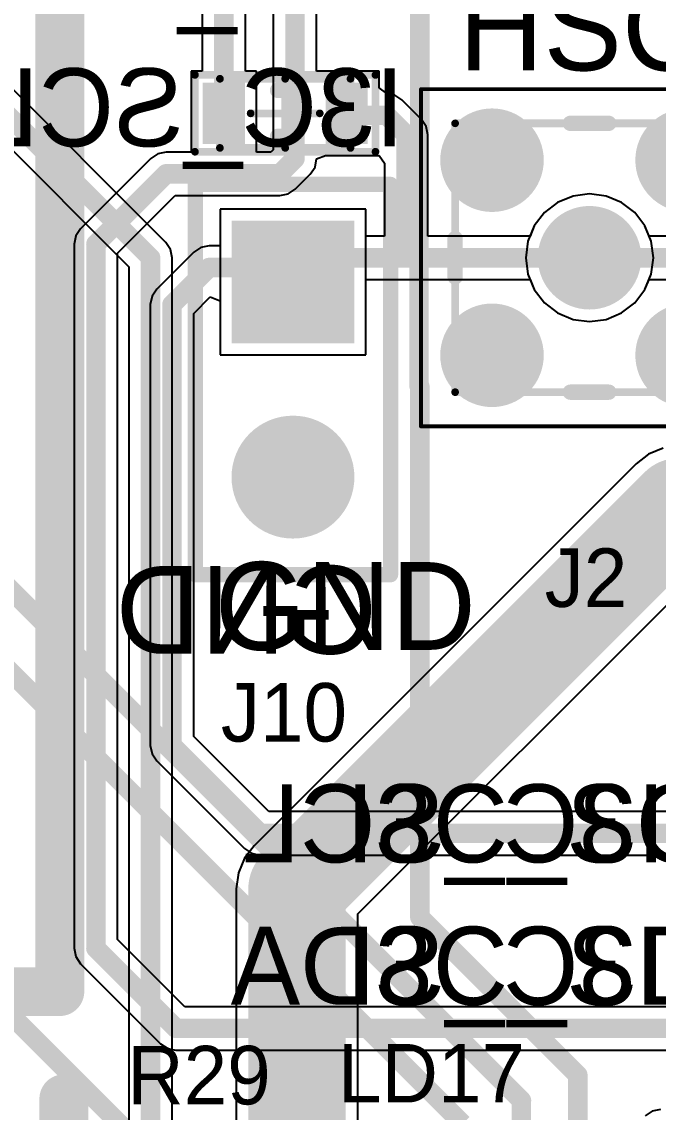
# Model space of a CAD drawing. Header units: millimetres. Extents: x 307 to 423, y 231 to 400.
# Drawn here: x 393.18 to 401.46, y 326.15 to 340.35 of the extents above; entities that cross this region are included whole.
import ezdxf

# ---------------------------------------------------------------- set-up
doc = ezdxf.new("R2010")
doc.units = ezdxf.units.MM
for name, color, linetype in [('BottomLayer', 5, 'Continuous'), ('BottomOverlay', 54, 'Continuous'), ('BottomSolder', 6, 'Continuous'), ('Mechanical13', 56, 'Continuous'), ('Mechanical15', 56, 'Continuous'), ('Mechanical8', 56, 'Continuous'), ('MidLayer1', 16, 'Continuous'), ('MidLayer2', 76, 'Continuous'), ('MultiLayer', 9, 'Continuous'), ('PadHoleLayer', 156, 'Continuous'), ('TopLayer', 1, 'Continuous'), ('TopOverlay', 2, 'Continuous'), ('TopPaste', 8, 'Continuous'), ('TopSolder', 216, 'Continuous')]:
    doc.layers.add(name, color=color, linetype=linetype)

# ---------------------------------------------------------------- blocks, each defined once
blk = doc.blocks.new('CC_NM_0603_396')
at = {"layer": 'Mechanical15', "const_width": 0.1}
for points in [[(1.175, 0.5), (-1.175, 0.5)], [(-1.175, 0.5), (-1.175, -0.5)], [(0, 0.45), (0, -0.45)], [(1.175, 0.5), (1.175, -0.5)], [(0.45, 0), (-0.45, 0)], [(1.175, -0.5), (-1.175, -0.5)]]:
    blk.add_lwpolyline(points, dxfattribs=at)
at = {"layer": 'Mechanical15', "const_width": 0.05}
for points in [[(-1.2, 0.5, 1), (-1.15, 0.5, 1)], [(-1.2, 0.5, 1), (-1.15, 0.5, 1)], [(-0.025, 0.45, 1), (0.025, 0.45, 1)], [(1.15, 0.5, 1), (1.2, 0.5, 1)], [(1.15, 0.5, 1), (1.2, 0.5, 1)], [(-0.475, 0, 1), (-0.425, 0, 1)], [(0.425, 0, 1), (0.475, 0, 1)], [(-0.025, -0.45, 1), (0.025, -0.45, 1)], [(-1.2, -0.5, 1), (-1.15, -0.5, 1)], [(-1.2, -0.5, 1), (-1.15, -0.5, 1)], [(1.15, -0.5, 1), (1.2, -0.5, 1)], [(1.15, -0.5, 1), (1.2, -0.5, 1)]]:
    blk.add_lwpolyline(points, format="xyb", close=True, dxfattribs=at)
at = {"layer": 'Mechanical8', "const_width": 0.1}
for points in [[(0.85, 0.45), (-0.85, 0.45)], [(-0.85, 0.45), (-0.85, -0.45)], [(0.85, 0.45), (0.85, -0.45)], [(0.85, -0.45), (-0.85, -0.45)]]:
    blk.add_lwpolyline(points, dxfattribs=at)
at = {"layer": 'Mechanical8', "const_width": 0.05}
for points in [[(-0.875, 0.45, 1), (-0.825, 0.45, 1)], [(-0.875, 0.45, 1), (-0.825, 0.45, 1)], [(0.825, 0.45, 1), (0.875, 0.45, 1)], [(0.825, 0.45, 1), (0.875, 0.45, 1)], [(-0.875, -0.45, 1), (-0.825, -0.45, 1)], [(-0.875, -0.45, 1), (-0.825, -0.45, 1)], [(0.825, -0.45, 1), (0.875, -0.45, 1)], [(0.825, -0.45, 1), (0.875, -0.45, 1)]]:
    blk.add_lwpolyline(points, format="xyb", close=True, dxfattribs=at)
at = {"layer": 'TopLayer'}
for points in [[(-0.525, -0.4), (-0.525, 0.4), (-1.075, -0.4), (-1.075, 0.4)], [(1.075, -0.4), (1.075, 0.4), (0.525, -0.4), (0.525, 0.4)]]:
    blk.add_solid(points, dxfattribs=at)
at = {"layer": 'TopOverlay', "const_width": 0.2}
for points in [[(0.1, 0.3), (-0.1, 0.3)], [(0.1, -0.3), (-0.1, -0.3)]]:
    blk.add_lwpolyline(points, dxfattribs=at)
at = {"layer": 'TopOverlay', "const_width": 0.1}
for points in [[(-0.15, 0.3, 1), (-0.05, 0.3, 1)], [(0.05, 0.3, 1), (0.15, 0.3, 1)], [(-0.15, -0.3, 1), (-0.05, -0.3, 1)], [(0.05, -0.3, 1), (0.15, -0.3, 1)]]:
    blk.add_lwpolyline(points, format="xyb", close=True, dxfattribs=at)
at = {"layer": 'TopPaste'}
for points in [[(-0.525, -0.4), (-0.525, 0.4), (-1.075, -0.4), (-1.075, 0.4)], [(1.075, -0.4), (1.075, 0.4), (0.525, -0.4), (0.525, 0.4)]]:
    blk.add_solid(points, dxfattribs=at)
at = {"layer": 'TopSolder'}
for points in [[(-0.525, -0.4), (-0.525, 0.4), (-1.075, -0.4), (-1.075, 0.4)], [(1.075, -0.4), (1.075, 0.4), (0.525, -0.4), (0.525, 0.4)]]:
    blk.add_solid(points, dxfattribs=at)
blk = doc.blocks.new('SAMTEC_MMCX_J_P_H_ST_TH1_408')
at = {"layer": 'BottomLayer', "const_width": 0.674}
for points in [[(-1.607, 1.27, 1), (-0.933, 1.27, 1)], [(0.933, 1.27, 1), (1.607, 1.27, 1)], [(-0.337, 0, 1), (0.337, 0, 1)], [(-1.607, -1.27, 1), (-0.933, -1.27, 1)], [(0.933, -1.27, 1), (1.607, -1.27, 1)]]:
    blk.add_lwpolyline(points, format="xyb", close=True, dxfattribs=at)
at = {"layer": 'BottomSolder', "const_width": 0.674}
for points in [[(-1.607, 1.27, 1), (-0.933, 1.27, 1)], [(0.933, 1.27, 1), (1.607, 1.27, 1)], [(-0.337, 0, 1), (0.337, 0, 1)], [(-1.607, -1.27, 1), (-0.933, -1.27, 1)], [(0.933, -1.27, 1), (1.607, -1.27, 1)]]:
    blk.add_lwpolyline(points, format="xyb", close=True, dxfattribs=at)
at = {"layer": 'Mechanical13', "const_width": 0.1}
for points in [[(-1.75, -1.75), (-1.75, 1.75)], [(-1.75, 1.75), (1.75, 1.75)], [(1.75, -1.75), (1.75, 1.75)], [(-1.75, -1.75), (1.75, -1.75)]]:
    blk.add_lwpolyline(points, dxfattribs=at)
at = {"layer": 'Mechanical13', "const_width": 0.05}
for points in [[(-1.775, 1.75, 1), (-1.725, 1.75, 1)], [(-1.775, 1.75, 1), (-1.725, 1.75, 1)], [(1.725, 1.75, 1), (1.775, 1.75, 1)], [(1.725, 1.75, 1), (1.775, 1.75, 1)], [(-1.775, -1.75, 1), (-1.725, -1.75, 1)], [(-1.775, -1.75, 1), (-1.725, -1.75, 1)], [(1.725, -1.75, 1), (1.775, -1.75, 1)], [(1.725, -1.75, 1), (1.775, -1.75, 1)]]:
    blk.add_lwpolyline(points, format="xyb", close=True, dxfattribs=at)
at = {"layer": 'Mechanical15', "const_width": 0.05}
for points in [[(-2.195, -2.195), (-2.195, 2.195)], [(-2.195, 2.195), (2.195, 2.195)], [(2.195, -2.195), (2.195, 2.195)], [(-2.195, -2.195), (2.195, -2.195)]]:
    blk.add_lwpolyline(points, dxfattribs=at)
at = {"layer": 'Mechanical15', "const_width": 0.025}
for points in [[(-2.207, 2.195, 1), (-2.183, 2.195, 1)], [(-2.207, 2.195, 1), (-2.183, 2.195, 1)], [(2.183, 2.195, 1), (2.207, 2.195, 1)], [(2.183, 2.195, 1), (2.207, 2.195, 1)], [(-2.207, -2.195, 1), (-2.183, -2.195, 1)], [(-2.207, -2.195, 1), (-2.183, -2.195, 1)], [(2.183, -2.195, 1), (2.207, -2.195, 1)], [(2.183, -2.195, 1), (2.207, -2.195, 1)]]:
    blk.add_lwpolyline(points, format="xyb", close=True, dxfattribs=at)
at = {"layer": 'MidLayer1', "const_width": 0.674}
for points in [[(-1.607, 1.27, 1), (-0.933, 1.27, 1)], [(0.933, 1.27, 1), (1.607, 1.27, 1)], [(-0.337, 0, 1), (0.337, 0, 1)], [(-1.607, -1.27, 1), (-0.933, -1.27, 1)], [(0.933, -1.27, 1), (1.607, -1.27, 1)]]:
    blk.add_lwpolyline(points, format="xyb", close=True, dxfattribs=at)
at = {"layer": 'MidLayer2', "const_width": 0.674}
for points in [[(-1.607, 1.27, 1), (-0.933, 1.27, 1)], [(0.933, 1.27, 1), (1.607, 1.27, 1)], [(-0.337, 0, 1), (0.337, 0, 1)], [(-1.607, -1.27, 1), (-0.933, -1.27, 1)], [(0.933, -1.27, 1), (1.607, -1.27, 1)]]:
    blk.add_lwpolyline(points, format="xyb", close=True, dxfattribs=at)
at = {"layer": 'MultiLayer', "const_width": 0.674}
for points in [[(-1.607, 1.27, 1), (-0.933, 1.27, 1)], [(0.933, 1.27, 1), (1.607, 1.27, 1)], [(-0.337, 0, 1), (0.337, 0, 1)], [(-1.607, -1.27, 1), (-0.933, -1.27, 1)], [(0.933, -1.27, 1), (1.607, -1.27, 1)]]:
    blk.add_lwpolyline(points, format="xyb", close=True, dxfattribs=at)
at = {"layer": 'PadHoleLayer', "const_width": 0.42}
for points in [[(-1.48, 1.27, 1), (-1.06, 1.27, 1)], [(1.06, 1.27, 1), (1.48, 1.27, 1)], [(-0.21, 0, 1), (0.21, 0, 1)], [(-1.48, -1.27, 1), (-1.06, -1.27, 1)], [(1.06, -1.27, 1), (1.48, -1.27, 1)]]:
    blk.add_lwpolyline(points, format="xyb", close=True, dxfattribs=at)
at = {"layer": 'TopLayer', "const_width": 0.674}
for points in [[(-1.607, 1.27, 1), (-0.933, 1.27, 1)], [(0.933, 1.27, 1), (1.607, 1.27, 1)], [(-0.337, 0, 1), (0.337, 0, 1)], [(-1.607, -1.27, 1), (-0.933, -1.27, 1)], [(0.933, -1.27, 1), (1.607, -1.27, 1)]]:
    blk.add_lwpolyline(points, format="xyb", close=True, dxfattribs=at)
at = {"layer": 'TopOverlay', "const_width": 0.2}
for points in [[(-0.25, 1.75), (0.25, 1.75)], [(-1.75, -0.25), (-1.75, 0.25)], [(1.75, -0.25), (1.75, 0.25)], [(-0.25, -1.75), (0.25, -1.75)]]:
    blk.add_lwpolyline(points, dxfattribs=at)
at = {"layer": 'TopOverlay', "const_width": 0.1}
for points in [[(-0.3, 1.75, 1), (-0.2, 1.75, 1)], [(0.2, 1.75, 1), (0.3, 1.75, 1)], [(-1.8, 0.25, 1), (-1.7, 0.25, 1)], [(1.7, 0.25, 1), (1.8, 0.25, 1)], [(-1.8, -0.25, 1), (-1.7, -0.25, 1)], [(1.7, -0.25, 1), (1.8, -0.25, 1)], [(-0.3, -1.75, 1), (-0.2, -1.75, 1)], [(0.2, -1.75, 1), (0.3, -1.75, 1)]]:
    blk.add_lwpolyline(points, format="xyb", close=True, dxfattribs=at)
at = {"layer": 'TopSolder', "const_width": 0.674}
for points in [[(-1.607, 1.27, 1), (-0.933, 1.27, 1)], [(0.933, 1.27, 1), (1.607, 1.27, 1)], [(-0.337, 0, 1), (0.337, 0, 1)], [(-1.607, -1.27, 1), (-0.933, -1.27, 1)], [(0.933, -1.27, 1), (1.607, -1.27, 1)]]:
    blk.add_lwpolyline(points, format="xyb", close=True, dxfattribs=at)
blk = doc.blocks.new('HEADER_VERT_1X2_M_P2_54_409')
at = {"layer": 'BottomLayer', "const_width": 0.8}
blk.add_lwpolyline([(2.14, 0, 1), (2.94, 0, 1)], format="xyb", close=True, dxfattribs=at)
at = {"layer": 'BottomLayer'}
blk.add_solid([(-0.8, -0.8), (0.8, -0.8), (-0.8, 0.8), (0.8, 0.8)], dxfattribs=at)
at = {"layer": 'BottomSolder', "const_width": 0.8}
blk.add_lwpolyline([(2.14, 0, 1), (2.94, 0, 1)], format="xyb", close=True, dxfattribs=at)
at = {"layer": 'BottomSolder'}
blk.add_solid([(-0.8, -0.8), (0.8, -0.8), (-0.8, 0.8), (0.8, 0.8)], dxfattribs=at)
at = {"layer": 'MidLayer1', "const_width": 0.8}
blk.add_lwpolyline([(2.14, 0, 1), (2.94, 0, 1)], format="xyb", close=True, dxfattribs=at)
at = {"layer": 'MidLayer1'}
blk.add_solid([(-0.8, -0.8), (0.8, -0.8), (-0.8, 0.8), (0.8, 0.8)], dxfattribs=at)
at = {"layer": 'MidLayer2', "const_width": 0.8}
blk.add_lwpolyline([(2.14, 0, 1), (2.94, 0, 1)], format="xyb", close=True, dxfattribs=at)
at = {"layer": 'MidLayer2'}
blk.add_solid([(-0.8, -0.8), (0.8, -0.8), (-0.8, 0.8), (0.8, 0.8)], dxfattribs=at)
at = {"layer": 'MultiLayer', "const_width": 0.8}
blk.add_lwpolyline([(2.14, 0, 1), (2.94, 0, 1)], format="xyb", close=True, dxfattribs=at)
at = {"layer": 'MultiLayer'}
blk.add_solid([(-0.8, -0.8), (0.8, -0.8), (-0.8, 0.8), (0.8, 0.8)], dxfattribs=at)
at = {"layer": 'PadHoleLayer', "const_width": 0.55}
for points in [[(-0.275, 0, 1), (0.275, 0, 1)], [(2.265, 0, 1), (2.815, 0, 1)]]:
    blk.add_lwpolyline(points, format="xyb", close=True, dxfattribs=at)
at = {"layer": 'TopLayer', "const_width": 0.8}
blk.add_lwpolyline([(2.14, 0, 1), (2.94, 0, 1)], format="xyb", close=True, dxfattribs=at)
at = {"layer": 'TopLayer'}
blk.add_solid([(-0.8, -0.8), (0.8, -0.8), (-0.8, 0.8), (0.8, 0.8)], dxfattribs=at)
at = {"layer": 'TopOverlay', "const_width": 0.2}
for points in [[(-1.27, -1.27), (-1.27, 1.27)], [(3.81, 1.27), (-1.27, 1.27)], [(3.81, -1.27), (3.81, 1.27)], [(3.81, -1.27), (-1.27, -1.27)]]:
    blk.add_lwpolyline(points, dxfattribs=at)
at = {"layer": 'TopOverlay', "const_width": 0.1}
for points in [[(-1.32, 1.27, 1), (-1.22, 1.27, 1)], [(-1.32, 1.27, 1), (-1.22, 1.27, 1)], [(3.76, 1.27, 1), (3.86, 1.27, 1)], [(3.76, 1.27, 1), (3.86, 1.27, 1)], [(-1.32, -1.27, 1), (-1.22, -1.27, 1)], [(-1.32, -1.27, 1), (-1.22, -1.27, 1)], [(3.76, -1.27, 1), (3.86, -1.27, 1)], [(3.76, -1.27, 1), (3.86, -1.27, 1)]]:
    blk.add_lwpolyline(points, format="xyb", close=True, dxfattribs=at)
at = {"layer": 'TopSolder', "const_width": 0.8}
blk.add_lwpolyline([(2.14, 0, 1), (2.94, 0, 1)], format="xyb", close=True, dxfattribs=at)
at = {"layer": 'TopSolder'}
blk.add_solid([(-0.8, -0.8), (0.8, -0.8), (-0.8, 0.8), (0.8, 0.8)], dxfattribs=at)

msp = doc.modelspace()

# ---------------------------------------------------------------- linework, layer by layer
at = {"layer": 'BottomLayer'}
for p, q in [((395.056, 337.474), (389.392, 343.138)), ((389.075, 342.656), (394.574, 337.157)), ((400.356, 338.077), (400.156, 337.994)), ((400.571, 338.106), (400.356, 338.077)), ((400.786, 338.077), (400.571, 338.106)), ((400.987, 337.994), (400.786, 338.077)), ((397.66, 337.908), (395.76, 337.908)), ((395.76, 337.908), (395.76, 336.008)), ((397.66, 336.008), (397.66, 337.908)), ((400.156, 337.994), (399.983, 337.862)), ((401.159, 337.862), (400.987, 337.994)), ((399.983, 337.862), (399.851, 337.69)), ((401.291, 337.69), (401.159, 337.862)), ((399.851, 337.69), (399.768, 337.49)), ((401.374, 337.49), (401.291, 337.69)), ((395.117, 337.382), (395.056, 337.474)), ((395.056, 337.474), (395.056, 337.474)), ((399.768, 337.49), (399.74, 337.274)), ((401.402, 337.274), (401.374, 337.49)), ((395.139, 337.274), (395.117, 337.382)), ((395.139, 323.805), (395.139, 337.274)), ((399.74, 337.274), (399.768, 337.059)), ((401.374, 337.059), (401.402, 337.274)), ((394.574, 337.157), (394.574, 323.805)), ((399.768, 337.059), (399.851, 336.859)), ((401.291, 336.859), (401.374, 337.059)), ((399.851, 336.859), (399.983, 336.687)), ((401.159, 336.687), (401.291, 336.859)), ((399.983, 336.687), (400.156, 336.555)), ((400.987, 336.555), (401.159, 336.687)), ((400.156, 336.555), (400.356, 336.472)), ((400.356, 336.472), (400.571, 336.443)), ((400.571, 336.443), (400.786, 336.472)), ((400.786, 336.472), (400.987, 336.555)), ((395.76, 336.008), (397.66, 336.008)), ((401.53, 334.795), (401.34, 334.716)), ((401.34, 334.716), (401.176, 334.591)), ((401.176, 334.591), (396.204, 329.619)), ((397.555, 328.731), (401.793, 332.969)), ((396.204, 329.619), (396.078, 329.455)), ((396.078, 329.455), (395.999, 329.264)), ((395.999, 329.264), (395.972, 329.059)), ((395.972, 329.059), (395.972, 288.888)), ((397.555, 321.532), (397.555, 328.731))]:
    msp.add_line(p, q, dxfattribs=at)
for points, const_width in [([(389.192, 342.939), (394.856, 337.274)], 0.254), ([(394.856, 323.279), (394.856, 337.274)], 0.254), ([(396.763, 329.059), (401.735, 334.031)], 1.27), ([(401.735, 334.031), (404.94, 334.031)], 1.27), ([(396.763, 288.56), (396.763, 329.059)], 1.27)]:
    msp.add_lwpolyline(points, dxfattribs=dict(at, const_width=const_width))
for points, const_width in [([(394.793, 337.274, 1), (394.92, 337.274, 1)], 0.127), ([(394.793, 337.274, 1), (394.92, 337.274, 1)], 0.127), ([(401.418, 334.031, 1), (402.053, 334.031, 1)], 0.635), ([(401.418, 334.031, 1), (402.053, 334.031, 1)], 0.635), ([(396.446, 329.059, 1), (397.081, 329.059, 1)], 0.635), ([(396.446, 329.059, 1), (397.081, 329.059, 1)], 0.635)]:
    msp.add_lwpolyline(points, format="xyb", close=True, dxfattribs=dict(at, const_width=const_width))
at = {"layer": 'MidLayer1'}
for p, q in [((400.356, 338.077), (400.156, 337.994)), ((400.571, 338.106), (400.356, 338.077)), ((400.786, 338.077), (400.571, 338.106)), ((400.987, 337.994), (400.786, 338.077)), ((397.66, 337.908), (395.76, 337.908)), ((395.76, 337.908), (395.76, 336.008)), ((397.66, 336.008), (397.66, 337.908)), ((400.156, 337.994), (399.983, 337.862)), ((401.159, 337.862), (400.987, 337.994)), ((399.983, 337.862), (399.851, 337.69)), ((401.291, 337.69), (401.159, 337.862)), ((399.851, 337.69), (399.768, 337.49)), ((401.374, 337.49), (401.291, 337.69)), ((399.768, 337.49), (399.74, 337.274)), ((401.402, 337.274), (401.374, 337.49)), ((399.74, 337.274), (399.768, 337.059)), ((401.374, 337.059), (401.402, 337.274)), ((399.768, 337.059), (399.851, 336.859)), ((401.291, 336.859), (401.374, 337.059)), ((399.851, 336.859), (399.983, 336.687)), ((401.159, 336.687), (401.291, 336.859)), ((399.983, 336.687), (400.156, 336.555)), ((400.987, 336.555), (401.159, 336.687)), ((400.156, 336.555), (400.356, 336.472)), ((400.356, 336.472), (400.571, 336.443)), ((400.571, 336.443), (400.786, 336.472)), ((400.786, 336.472), (400.987, 336.555)), ((395.76, 336.008), (397.66, 336.008))]:
    msp.add_line(p, q, dxfattribs=at)
at = {"layer": 'MidLayer2', "const_width": 0.254}
for points in [[(398.361, 338.95), (398.361, 357.798)], [(398.35, 338.938), (398.361, 338.95)], [(398.35, 335.61), (398.35, 338.938)], [(398.35, 335.61), (398.361, 335.599)], [(398.361, 328.689), (398.361, 335.599)], [(391.755, 334.231), (399.685, 326.302)], [(391.046, 333.871), (398.92, 325.997)], [(391.076, 329.376), (398.107, 322.344)], [(398.361, 328.689), (400.419, 326.632)], [(400.419, 319.266), (400.419, 326.632)], [(399.682, 326.299), (399.685, 326.302)], [(399.682, 318.631), (399.682, 326.299)]]:
    msp.add_lwpolyline(points, dxfattribs=at)
at = {"layer": 'MidLayer2', "const_width": 0.127}
for points in [[(398.287, 338.938, 1), (398.414, 338.938, 1)], [(398.287, 338.938, 1), (398.414, 338.938, 1)], [(398.298, 338.95, 1), (398.425, 338.95, 1)], [(398.298, 338.95, 1), (398.425, 338.95, 1)], [(398.287, 335.61, 1), (398.414, 335.61, 1)], [(398.287, 335.61, 1), (398.414, 335.61, 1)], [(398.298, 335.599, 1), (398.425, 335.599, 1)], [(398.298, 335.599, 1), (398.425, 335.599, 1)], [(398.298, 328.689, 1), (398.425, 328.689, 1)], [(398.298, 328.689, 1), (398.425, 328.689, 1)], [(400.355, 326.632, 1), (400.482, 326.632, 1)], [(400.355, 326.632, 1), (400.482, 326.632, 1)], [(399.619, 326.299, 1), (399.746, 326.299, 1)], [(399.619, 326.299, 1), (399.746, 326.299, 1)], [(399.621, 326.302, 1), (399.748, 326.302, 1)], [(399.621, 326.302, 1), (399.748, 326.302, 1)]]:
    msp.add_lwpolyline(points, format="xyb", close=True, dxfattribs=at)
at = {"layer": 'TopLayer'}
for p, q in [((396.453, 341.262), (396.453, 338.68)), ((395.526, 340.549), (395.526, 339.704)), ((396.091, 339.704), (396.091, 340.549)), ((397.018, 339.704), (397.018, 340.549)), ((395.526, 339.704), (395.384, 339.704)), ((395.384, 339.704), (395.384, 338.649)), ((396.234, 339.704), (396.091, 339.704)), ((396.234, 338.649), (396.234, 339.704)), ((397.834, 339.704), (397.018, 339.704)), ((397.834, 339.488), (397.834, 339.704)), ((397.93, 339.411), (397.834, 339.488)), ((398.038, 339.39), (397.93, 339.411)), ((398.129, 339.328), (398.038, 339.39)), ((398.383, 339.074), (398.129, 339.328)), ((398.445, 338.983), (398.383, 339.074)), ((398.383, 339.074), (398.383, 339.074)), ((398.466, 338.875), (398.445, 338.983)), ((398.466, 337.557), (398.466, 338.875)), ((394.951, 338.628), (394.86, 338.566)), ((395.059, 338.649), (394.951, 338.628)), ((395.384, 338.649), (395.059, 338.649)), ((395.059, 338.649), (395.059, 338.649)), ((396.422, 338.649), (396.234, 338.649)), ((396.453, 338.68), (396.422, 338.649)), ((397.018, 338.563), (397.132, 338.604)), ((397.132, 338.604), (397.834, 338.604)), ((397.834, 338.604), (397.901, 338.505)), ((394.86, 338.566), (393.945, 337.652)), ((396.935, 338.363), (396.997, 338.455)), ((396.997, 338.455), (397.018, 338.563)), ((397.901, 338.505), (397.901, 337.557)), ((396.739, 338.167), (396.935, 338.363)), ((396.935, 338.363), (396.935, 338.363)), ((396.648, 338.106), (396.739, 338.167)), ((394.427, 337.335), (395.176, 338.084)), ((395.176, 338.084), (396.539, 338.084)), ((396.539, 338.084), (396.648, 338.106)), ((396.539, 338.084), (396.539, 338.084)), ((400.356, 338.077), (400.156, 337.994)), ((400.571, 338.106), (400.356, 338.077)), ((400.786, 338.077), (400.571, 338.106)), ((400.987, 337.994), (400.786, 338.077)), ((397.66, 337.908), (395.76, 337.908)), ((395.76, 337.908), (395.76, 337.43)), ((397.66, 337.557), (397.66, 337.908)), ((400.156, 337.994), (399.983, 337.862)), ((401.159, 337.862), (400.987, 337.994)), ((399.983, 337.862), (399.851, 337.69)), ((401.291, 337.69), (401.159, 337.862)), ((393.945, 337.652), (393.884, 337.56)), ((399.851, 337.69), (399.796, 337.557)), ((401.346, 337.557), (401.291, 337.69)), ((393.884, 337.56), (393.863, 337.452)), ((393.863, 337.452), (393.863, 337.452)), ((393.863, 337.452), (393.863, 328.283)), ((397.901, 337.557), (397.66, 337.557)), ((399.796, 337.557), (398.466, 337.557)), ((402.816, 337.557), (401.346, 337.557)), ((394.427, 328.4), (394.427, 337.335)), ((395.418, 337.347), (394.936, 336.865)), ((395.51, 337.408), (395.418, 337.347)), ((395.418, 337.347), (395.418, 337.347)), ((395.618, 337.43), (395.51, 337.408)), ((395.76, 337.43), (395.618, 337.43)), ((395.618, 337.43), (395.618, 337.43)), ((397.66, 336.008), (397.66, 336.992)), ((397.66, 336.992), (399.796, 336.992)), ((399.796, 336.992), (399.851, 336.859)), ((401.291, 336.859), (401.346, 336.992)), ((401.346, 336.992), (402.933, 336.992)), ((394.875, 336.773), (394.853, 336.665)), ((394.936, 336.865), (394.875, 336.773)), ((395.418, 336.548), (395.633, 336.763)), ((395.633, 336.763), (395.76, 336.711)), ((399.851, 336.859), (399.983, 336.687)), ((401.159, 336.687), (401.291, 336.859)), ((394.853, 336.665), (394.853, 336.665)), ((394.853, 336.665), (394.853, 330.924)), ((395.76, 336.711), (395.76, 336.008)), ((399.983, 336.687), (400.156, 336.555)), ((400.987, 336.555), (401.159, 336.687)), ((395.418, 331.041), (395.418, 336.548)), ((400.156, 336.555), (400.356, 336.472)), ((400.356, 336.472), (400.571, 336.443)), ((400.571, 336.443), (400.786, 336.472)), ((400.786, 336.472), (400.987, 336.555)), ((395.76, 336.008), (397.66, 336.008)), ((394.853, 330.924), (394.853, 330.924)), ((394.853, 330.924), (394.875, 330.816)), ((396.396, 330.063), (395.418, 331.041)), ((394.875, 330.816), (394.936, 330.725)), ((394.936, 330.725), (396.08, 329.581)), ((401.939, 330.063), (396.396, 330.063)), ((396.08, 329.581), (396.08, 329.581)), ((396.08, 329.581), (396.171, 329.52)), ((396.171, 329.52), (396.279, 329.498)), ((396.279, 329.498), (401.939, 329.498)), ((395.304, 327.523), (394.427, 328.4)), ((393.863, 328.283), (393.863, 328.283)), ((393.863, 328.283), (393.884, 328.175)), ((393.884, 328.175), (393.945, 328.083)), ((393.945, 328.083), (394.987, 327.041)), ((401.939, 327.523), (395.304, 327.523)), ((394.987, 327.041), (395.079, 326.98)), ((395.079, 326.98), (395.187, 326.958)), ((395.187, 326.958), (395.187, 326.958)), ((395.187, 326.958), (401.939, 326.958)), ((401.385, 326.164), (401.293, 326.102)), ((401.493, 326.185), (401.385, 326.164))]:
    msp.add_line(p, q, dxfattribs=at)
at = {"layer": 'TopLayer', "const_width": 0.254}
for points in [[(396.736, 338.563), (396.736, 341.262)], [(395.809, 339.154), (395.809, 341.099)], [(397.409, 339.154), (397.434, 339.129)], [(397.434, 339.129), (397.93, 339.129)], [(397.93, 339.129), (398.184, 338.875)], [(398.184, 337.274), (398.184, 338.875)], [(396.539, 338.367), (396.736, 338.563)], [(394.145, 337.452), (395.059, 338.367)], [(395.059, 338.367), (396.539, 338.367)], [(394.145, 328.283), (394.145, 337.452)], [(396.583, 337.224), (396.66, 337.147)], [(396.71, 336.958), (397.026, 337.274)], [(397.026, 337.274), (398.184, 337.274)], [(398.184, 337.274), (400.571, 337.274)], [(400.571, 337.274), (402.933, 337.274)], [(395.136, 336.665), (395.618, 337.147)], [(395.618, 337.147), (396.66, 337.147)], [(396.66, 337.147), (396.71, 337.097)], [(395.136, 330.924), (395.136, 336.665)], [(395.136, 330.924), (396.279, 329.781)], [(396.279, 329.781), (402.986, 329.781)], [(394.145, 328.283), (395.187, 327.241)], [(395.187, 327.241), (402.986, 327.241)]]:
    msp.add_lwpolyline(points, dxfattribs=at)
at = {"layer": 'TopLayer', "const_width": 0.127}
for points in [[(395.745, 339.154, 1), (395.872, 339.154, 1)], [(397.345, 339.154, 1), (397.472, 339.154, 1)], [(397.371, 339.129, 1), (397.498, 339.129, 1)], [(397.371, 339.129, 1), (397.498, 339.129, 1)], [(397.866, 339.129, 1), (397.993, 339.129, 1)], [(397.866, 339.129, 1), (397.993, 339.129, 1)], [(398.12, 338.875, 1), (398.247, 338.875, 1)], [(398.12, 338.875, 1), (398.247, 338.875, 1)], [(396.672, 338.563, 1), (396.799, 338.563, 1)], [(396.672, 338.563, 1), (396.799, 338.563, 1)], [(394.996, 338.367, 1), (395.123, 338.367, 1)], [(394.996, 338.367, 1), (395.123, 338.367, 1)], [(396.476, 338.367, 1), (396.603, 338.367, 1)], [(396.476, 338.367, 1), (396.603, 338.367, 1)], [(394.081, 337.452, 1), (394.208, 337.452, 1)], [(394.081, 337.452, 1), (394.208, 337.452, 1)], [(396.52, 337.224, 1), (396.647, 337.224, 1)], [(396.963, 337.274, 1), (397.09, 337.274, 1)], [(396.963, 337.274, 1), (397.09, 337.274, 1)], [(398.12, 337.274, 1), (398.247, 337.274, 1)], [(398.12, 337.274, 1), (398.247, 337.274, 1)], [(398.12, 337.274, 1), (398.247, 337.274, 1)], [(400.508, 337.274, 1), (400.635, 337.274, 1)], [(400.508, 337.274, 1), (400.635, 337.274, 1)], [(395.555, 337.147, 1), (395.682, 337.147, 1)], [(395.555, 337.147, 1), (395.682, 337.147, 1)], [(396.596, 337.147, 1), (396.723, 337.147, 1)], [(396.596, 337.147, 1), (396.723, 337.147, 1)], [(396.596, 337.147, 1), (396.723, 337.147, 1)], [(396.647, 337.097, 1), (396.774, 337.097, 1)], [(396.647, 336.958, 1), (396.774, 336.958, 1)], [(395.072, 336.665, 1), (395.199, 336.665, 1)], [(395.072, 336.665, 1), (395.199, 336.665, 1)], [(395.072, 330.924, 1), (395.199, 330.924, 1)], [(395.072, 330.924, 1), (395.199, 330.924, 1)], [(396.216, 329.781, 1), (396.343, 329.781, 1)], [(396.216, 329.781, 1), (396.343, 329.781, 1)], [(394.081, 328.283, 1), (394.208, 328.283, 1)], [(394.081, 328.283, 1), (394.208, 328.283, 1)], [(395.124, 327.241, 1), (395.251, 327.241, 1)], [(395.124, 327.241, 1), (395.251, 327.241, 1)]]:
    msp.add_lwpolyline(points, format="xyb", close=True, dxfattribs=at)
at = {"layer": 'TopOverlay', "const_width": 0.635}
for points in [[(393.675, 327.72), (393.675, 342.345)], [(376.172, 327.72), (393.675, 327.72)], [(393.727, 314.892), (393.727, 326.324)]]:
    msp.add_lwpolyline(points, dxfattribs=at)
at = {"layer": 'TopOverlay', "const_width": 0.318}
for points in [[(393.516, 327.72, 1), (393.834, 327.72, 1)], [(393.516, 327.72, 1), (393.834, 327.72, 1)], [(393.568, 326.324, 1), (393.885, 326.324, 1)]]:
    msp.add_lwpolyline(points, format="xyb", close=True, dxfattribs=at)

# ---------------------------------------------------------------- block references
for name, p, rotation in [('CC_NM_0603_396', (396.609, 339.154), 180), ('HEADER_VERT_1X2_M_P2_54_409', (396.71, 336.958), 270)]:
    msp.add_blockref(name, p, dxfattribs=dict(rotation=rotation))
msp.add_blockref('SAMTEC_MMCX_J_P_H_ST_TH1_408', (400.571, 337.274))

# ---------------------------------------------------------------- texts
at = {"layer": 'BottomOverlay', "text_generation_flag": 2}
for s, height, p in [('I3C_SDA', 1.016, (398.082, 340.476)), ('I3C_SCL', 1.016, (398.158, 338.724)), ('GND', 1.143, (397.803, 332.118)), ('I3C_SCL', 1.016, (401.562, 329.402)), ('I3C_SDA', 1.016, (401.562, 327.548))]:
    msp.add_text(s, height=height, rotation=360, dxfattribs=at).set_placement(p)
at = {"layer": 'TopOverlay'}
for s, height, p in [('HSCL', 1.143, (398.869, 339.713)), ('GND', 1.143, (395.694, 332.169)), ('I3C_SCL', 1.016, (397.396, 329.402)), ('I3C_SDA', 1.016, (397.396, 327.548))]:
    msp.add_text(s, height=height, rotation=360, dxfattribs=at).set_placement(p)
for s, p in [('J2', (399.987, 332.728)), ('J10', (395.771, 330.975)), ('R29', (394.551, 326.251)), ('LD17', (397.295, 326.276))]:
    msp.add_text(s, height=0.762, dxfattribs=at).set_placement(p)

doc.saveas('drawing.dxf')
